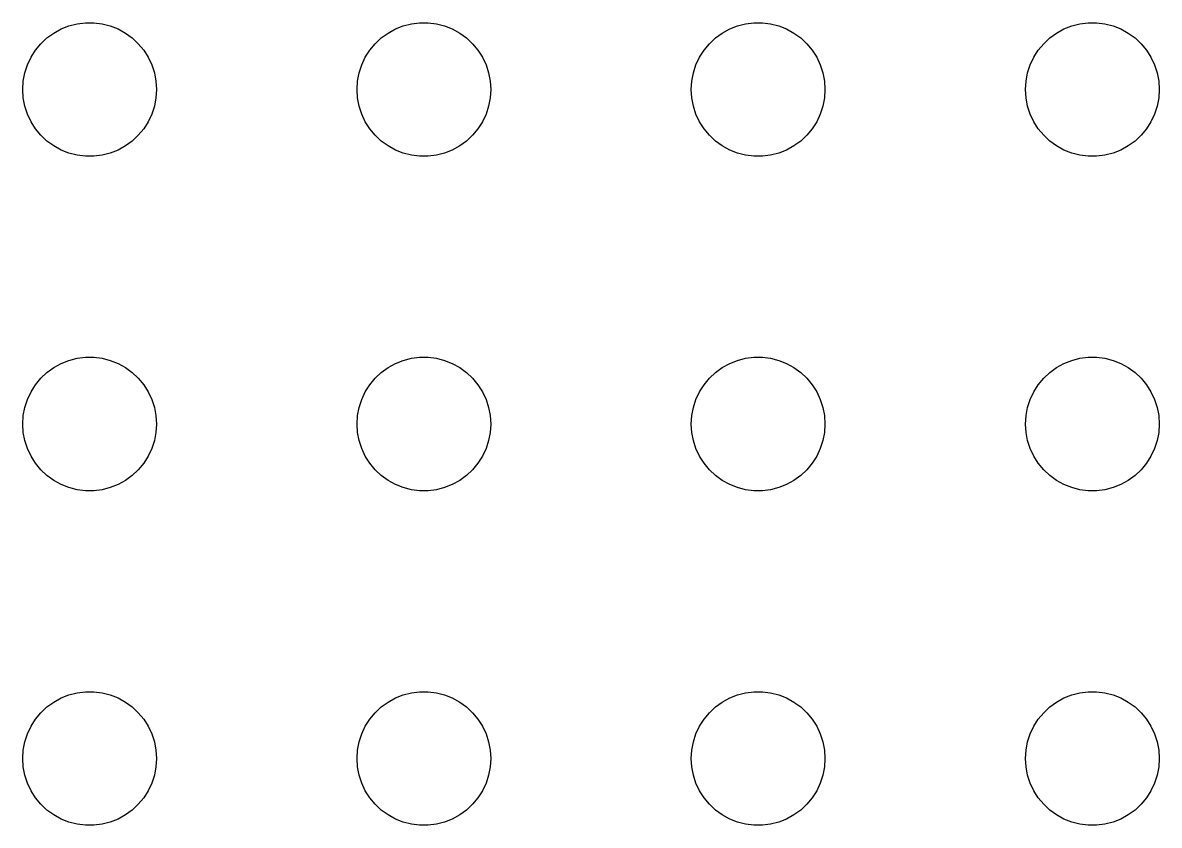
# Model space of a CAD drawing. Header units: metres. Extents: x -187 to 187, y -187 to 187.
# Drawn here: x 42 to 93, y -93 to -57 of the extents above; entities that cross this region are included whole.
import ezdxf

# ---------------------------------------------------------------- set-up
doc = ezdxf.new("R2010")
doc.units = ezdxf.units.M

msp = doc.modelspace()

# ---------------------------------------------------------------- linework, layer by layer
for p, q in [((44.0729, -57.1468), (44.4379, -57.0531)), ((44.4379, -57.0531), (44.8116, -57.0059)), ((44.8116, -57.0059), (45.1884, -57.0059)), ((45.1884, -57.0059), (45.5621, -57.0531)), ((45.5621, -57.0531), (45.927, -57.1468)), ((59.0729, -57.1468), (59.4379, -57.0531)), ((59.4379, -57.0531), (59.8116, -57.0059)), ((59.8116, -57.0059), (60.1884, -57.0059)), ((60.1884, -57.0059), (60.5621, -57.0531)), ((60.5621, -57.0531), (60.927, -57.1468)), ((74.073, -57.1468), (74.4379, -57.0531)), ((74.4379, -57.0531), (74.8116, -57.0059)), ((74.8116, -57.0059), (75.1884, -57.0059)), ((75.1884, -57.0059), (75.5621, -57.0531)), ((75.5621, -57.0531), (75.927, -57.1468)), ((89.073, -57.1468), (89.4379, -57.0531)), ((89.4379, -57.0531), (89.8116, -57.0059)), ((89.8116, -57.0059), (90.1884, -57.0059)), ((90.1884, -57.0059), (90.5621, -57.0531)), ((90.5621, -57.0531), (90.927, -57.1468)), ((43.0877, -57.6885), (43.3925, -57.467)), ((43.3925, -57.467), (43.7227, -57.2855)), ((43.7227, -57.2855), (44.0729, -57.1468)), ((45.927, -57.1468), (46.2773, -57.2855)), ((46.2773, -57.2855), (46.6075, -57.467)), ((46.6075, -57.467), (46.9123, -57.6885)), ((58.0877, -57.6885), (58.3925, -57.467)), ((58.3925, -57.467), (58.7227, -57.2855)), ((58.7227, -57.2855), (59.0729, -57.1468)), ((60.927, -57.1468), (61.2773, -57.2855)), ((61.2773, -57.2855), (61.6075, -57.467)), ((61.6075, -57.467), (61.9123, -57.6885)), ((73.0877, -57.6885), (73.3925, -57.467)), ((73.3925, -57.467), (73.7227, -57.2855)), ((73.7227, -57.2855), (74.073, -57.1468)), ((75.927, -57.1468), (76.2773, -57.2855)), ((76.2773, -57.2855), (76.6075, -57.467)), ((76.6075, -57.467), (76.9123, -57.6885)), ((88.0877, -57.6885), (88.3925, -57.467)), ((88.3925, -57.467), (88.7227, -57.2855)), ((88.7227, -57.2855), (89.073, -57.1468)), ((90.927, -57.1468), (91.2773, -57.2855)), ((91.2773, -57.2855), (91.6075, -57.467)), ((91.6075, -57.467), (91.9123, -57.6885)), ((42.5729, -58.2366), (42.8131, -57.9464)), ((42.8131, -57.9464), (43.0877, -57.6885)), ((46.9123, -57.6885), (47.1869, -57.9464)), ((47.1869, -57.9464), (47.427, -58.2366)), ((57.5729, -58.2366), (57.8131, -57.9464)), ((57.8131, -57.9464), (58.0877, -57.6885)), ((61.9123, -57.6885), (62.1869, -57.9464)), ((62.1869, -57.9464), (62.427, -58.2366)), ((72.573, -58.2366), (72.8131, -57.9464)), ((72.8131, -57.9464), (73.0877, -57.6885)), ((76.9123, -57.6885), (77.1869, -57.9464)), ((77.1869, -57.9464), (77.427, -58.2366)), ((87.573, -58.2366), (87.8131, -57.9464)), ((87.8131, -57.9464), (88.0877, -57.6885)), ((91.9123, -57.6885), (92.1869, -57.9464)), ((92.1869, -57.9464), (92.427, -58.2366)), ((42.2107, -58.8956), (42.3711, -58.5547)), ((42.3711, -58.5547), (42.5729, -58.2366)), ((47.427, -58.2366), (47.6289, -58.5547)), ((47.6289, -58.5547), (47.7893, -58.8956)), ((57.2107, -58.8956), (57.3711, -58.5547)), ((57.3711, -58.5547), (57.5729, -58.2366)), ((62.427, -58.2366), (62.6289, -58.5547)), ((62.6289, -58.5547), (62.7893, -58.8956)), ((72.2107, -58.8956), (72.3711, -58.5547)), ((72.3711, -58.5547), (72.573, -58.2366)), ((77.427, -58.2366), (77.6289, -58.5547)), ((77.6289, -58.5547), (77.7893, -58.8956)), ((87.2107, -58.8956), (87.3711, -58.5547)), ((87.3711, -58.5547), (87.573, -58.2366)), ((92.427, -58.2366), (92.6289, -58.5547)), ((92.6289, -58.5547), (92.7893, -58.8956)), ((42.0942, -59.2539), (42.2107, -58.8956)), ((47.7893, -58.8956), (47.9057, -59.2539)), ((57.0942, -59.2539), (57.2107, -58.8956)), ((62.7893, -58.8956), (62.9057, -59.2539)), ((72.0943, -59.2539), (72.2107, -58.8956)), ((77.7893, -58.8956), (77.9057, -59.2539)), ((87.0943, -59.2539), (87.2107, -58.8956)), ((92.7893, -58.8956), (92.9057, -59.2539)), ((42, -60), (42.0237, -59.624)), ((42.0237, -59.624), (42.0942, -59.2539)), ((47.9057, -59.2539), (47.9763, -59.624)), ((47.9763, -59.624), (48, -60)), ((57, -60), (57.0237, -59.624)), ((57.0237, -59.624), (57.0942, -59.2539)), ((62.9057, -59.2539), (62.9763, -59.624)), ((62.9763, -59.624), (63, -60)), ((72, -60), (72.0237, -59.624)), ((72.0237, -59.624), (72.0943, -59.2539)), ((77.9057, -59.2539), (77.9763, -59.624)), ((77.9763, -59.624), (78, -60)), ((87, -60), (87.0237, -59.624)), ((87.0237, -59.624), (87.0943, -59.2539)), ((92.9057, -59.2539), (92.9763, -59.624)), ((92.9763, -59.624), (93, -60)), ((42.0237, -60.376), (42, -60)), ((48, -60), (47.9763, -60.376)), ((57.0237, -60.376), (57, -60)), ((63, -60), (62.9763, -60.376)), ((72.0237, -60.376), (72, -60)), ((78, -60), (77.9763, -60.376)), ((87.0237, -60.376), (87, -60)), ((93, -60), (92.9763, -60.376)), ((42.0942, -60.7461), (42.0237, -60.376)), ((47.9763, -60.376), (47.9057, -60.7461)), ((57.0942, -60.7461), (57.0237, -60.376)), ((62.9763, -60.376), (62.9057, -60.7461)), ((72.0943, -60.7461), (72.0237, -60.376)), ((77.9763, -60.376), (77.9057, -60.7461)), ((87.0943, -60.7461), (87.0237, -60.376)), ((92.9763, -60.376), (92.9057, -60.7461)), ((42.2107, -61.1044), (42.0942, -60.7461)), ((42.3711, -61.4453), (42.2107, -61.1044)), ((47.7893, -61.1044), (47.6289, -61.4453)), ((47.9057, -60.7461), (47.7893, -61.1044)), ((57.2107, -61.1044), (57.0942, -60.7461)), ((57.3711, -61.4453), (57.2107, -61.1044)), ((62.7893, -61.1044), (62.6289, -61.4453)), ((62.9057, -60.7461), (62.7893, -61.1044)), ((72.2107, -61.1044), (72.0943, -60.7461)), ((72.3711, -61.4453), (72.2107, -61.1044)), ((77.7893, -61.1044), (77.6289, -61.4453)), ((77.9057, -60.7461), (77.7893, -61.1044)), ((87.2107, -61.1044), (87.0943, -60.7461)), ((87.3711, -61.4453), (87.2107, -61.1044)), ((92.7893, -61.1044), (92.6289, -61.4453)), ((92.9057, -60.7461), (92.7893, -61.1044)), ((42.5729, -61.7634), (42.3711, -61.4453)), ((47.6289, -61.4453), (47.427, -61.7634)), ((57.5729, -61.7634), (57.3711, -61.4453)), ((62.6289, -61.4453), (62.427, -61.7634)), ((72.573, -61.7634), (72.3711, -61.4453)), ((77.6289, -61.4453), (77.427, -61.7634)), ((87.573, -61.7634), (87.3711, -61.4453)), ((92.6289, -61.4453), (92.427, -61.7634)), ((42.8131, -62.0536), (42.5729, -61.7634)), ((43.0877, -62.3115), (42.8131, -62.0536)), ((47.1869, -62.0536), (46.9123, -62.3115)), ((47.427, -61.7634), (47.1869, -62.0536)), ((57.8131, -62.0536), (57.5729, -61.7634)), ((58.0877, -62.3115), (57.8131, -62.0536)), ((62.1869, -62.0536), (61.9123, -62.3115)), ((62.427, -61.7634), (62.1869, -62.0536)), ((72.8131, -62.0536), (72.573, -61.7634)), ((73.0877, -62.3115), (72.8131, -62.0536)), ((77.1869, -62.0536), (76.9123, -62.3115)), ((77.427, -61.7634), (77.1869, -62.0536)), ((87.8131, -62.0536), (87.573, -61.7634)), ((88.0877, -62.3115), (87.8131, -62.0536)), ((92.1869, -62.0536), (91.9123, -62.3115)), ((92.427, -61.7634), (92.1869, -62.0536)), ((43.3925, -62.533), (43.0877, -62.3115)), ((43.7227, -62.7145), (43.3925, -62.533)), ((44.0729, -62.8532), (43.7227, -62.7145)), ((46.2773, -62.7145), (45.927, -62.8532)), ((46.6075, -62.533), (46.2773, -62.7145)), ((46.9123, -62.3115), (46.6075, -62.533)), ((58.3925, -62.533), (58.0877, -62.3115)), ((58.7227, -62.7145), (58.3925, -62.533)), ((59.0729, -62.8532), (58.7227, -62.7145)), ((61.2773, -62.7145), (60.927, -62.8532)), ((61.6075, -62.533), (61.2773, -62.7145)), ((61.9123, -62.3115), (61.6075, -62.533)), ((73.3925, -62.533), (73.0877, -62.3115)), ((73.7227, -62.7145), (73.3925, -62.533)), ((74.073, -62.8532), (73.7227, -62.7145)), ((76.2773, -62.7145), (75.927, -62.8532)), ((76.6075, -62.533), (76.2773, -62.7145)), ((76.9123, -62.3115), (76.6075, -62.533)), ((88.3925, -62.533), (88.0877, -62.3115)), ((88.7227, -62.7145), (88.3925, -62.533)), ((89.073, -62.8532), (88.7227, -62.7145)), ((91.2773, -62.7145), (90.927, -62.8532)), ((91.6075, -62.533), (91.2773, -62.7145)), ((91.9123, -62.3115), (91.6075, -62.533)), ((44.4379, -62.9469), (44.0729, -62.8532)), ((44.8116, -62.9941), (44.4379, -62.9469)), ((45.1884, -62.9941), (44.8116, -62.9941)), ((45.5621, -62.9469), (45.1884, -62.9941)), ((45.927, -62.8532), (45.5621, -62.9469)), ((59.4379, -62.9469), (59.0729, -62.8532)), ((59.8116, -62.9941), (59.4379, -62.9469)), ((60.1884, -62.9941), (59.8116, -62.9941)), ((60.5621, -62.9469), (60.1884, -62.9941)), ((60.927, -62.8532), (60.5621, -62.9469)), ((74.4379, -62.9469), (74.073, -62.8532)), ((74.8116, -62.9941), (74.4379, -62.9469)), ((75.1884, -62.9941), (74.8116, -62.9941)), ((75.5621, -62.9469), (75.1884, -62.9941)), ((75.927, -62.8532), (75.5621, -62.9469)), ((89.4379, -62.9469), (89.073, -62.8532)), ((89.8116, -62.9941), (89.4379, -62.9469)), ((90.1884, -62.9941), (89.8116, -62.9941)), ((90.5621, -62.9469), (90.1884, -62.9941)), ((90.927, -62.8532), (90.5621, -62.9469)), ((43.3925, -72.467), (43.7227, -72.2855)), ((43.7227, -72.2855), (44.0729, -72.1468)), ((44.0729, -72.1468), (44.4379, -72.0531)), ((44.4379, -72.0531), (44.8116, -72.0059)), ((44.8116, -72.0059), (45.1884, -72.0059)), ((45.1884, -72.0059), (45.5621, -72.0531)), ((45.5621, -72.0531), (45.927, -72.1468)), ((45.927, -72.1468), (46.2773, -72.2855)), ((46.2773, -72.2855), (46.6075, -72.467)), ((58.3925, -72.467), (58.7227, -72.2855)), ((58.7227, -72.2855), (59.0729, -72.1468)), ((59.0729, -72.1468), (59.4379, -72.0531)), ((59.4379, -72.0531), (59.8116, -72.0059)), ((59.8116, -72.0059), (60.1884, -72.0059)), ((60.1884, -72.0059), (60.5621, -72.0531)), ((60.5621, -72.0531), (60.927, -72.1468)), ((60.927, -72.1468), (61.2773, -72.2855)), ((61.2773, -72.2855), (61.6075, -72.467)), ((73.3925, -72.467), (73.7227, -72.2855)), ((73.7227, -72.2855), (74.073, -72.1468)), ((74.073, -72.1468), (74.4379, -72.0531)), ((74.4379, -72.0531), (74.8116, -72.0059)), ((74.8116, -72.0059), (75.1884, -72.0059)), ((75.1884, -72.0059), (75.5621, -72.0531)), ((75.5621, -72.0531), (75.927, -72.1468)), ((75.927, -72.1468), (76.2773, -72.2855)), ((76.2773, -72.2855), (76.6075, -72.467)), ((88.3925, -72.467), (88.7227, -72.2855)), ((88.7227, -72.2855), (89.073, -72.1468)), ((89.073, -72.1468), (89.4379, -72.0531)), ((89.4379, -72.0531), (89.8116, -72.0059)), ((89.8116, -72.0059), (90.1884, -72.0059)), ((90.1884, -72.0059), (90.5621, -72.0531)), ((90.5621, -72.0531), (90.927, -72.1468)), ((90.927, -72.1468), (91.2773, -72.2855)), ((91.2773, -72.2855), (91.6075, -72.467)), ((42.8131, -72.9464), (43.0877, -72.6885)), ((43.0877, -72.6885), (43.3925, -72.467)), ((46.6075, -72.467), (46.9123, -72.6885)), ((46.9123, -72.6885), (47.1869, -72.9464)), ((57.8131, -72.9464), (58.0877, -72.6885)), ((58.0877, -72.6885), (58.3925, -72.467)), ((61.6075, -72.467), (61.9123, -72.6885)), ((61.9123, -72.6885), (62.1869, -72.9464)), ((72.8131, -72.9464), (73.0877, -72.6885)), ((73.0877, -72.6885), (73.3925, -72.467)), ((76.6075, -72.467), (76.9123, -72.6885)), ((76.9123, -72.6885), (77.1869, -72.9464)), ((87.8131, -72.9464), (88.0877, -72.6885)), ((88.0877, -72.6885), (88.3925, -72.467)), ((91.6075, -72.467), (91.9123, -72.6885)), ((91.9123, -72.6885), (92.1869, -72.9464)), ((42.3711, -73.5547), (42.5729, -73.2366)), ((42.5729, -73.2366), (42.8131, -72.9464)), ((47.1869, -72.9464), (47.427, -73.2366)), ((47.427, -73.2366), (47.6289, -73.5547)), ((57.3711, -73.5547), (57.5729, -73.2366)), ((57.5729, -73.2366), (57.8131, -72.9464)), ((62.1869, -72.9464), (62.427, -73.2366)), ((62.427, -73.2366), (62.6289, -73.5547)), ((72.3711, -73.5547), (72.573, -73.2366)), ((72.573, -73.2366), (72.8131, -72.9464)), ((77.1869, -72.9464), (77.427, -73.2366)), ((77.427, -73.2366), (77.6289, -73.5547)), ((87.3711, -73.5547), (87.573, -73.2366)), ((87.573, -73.2366), (87.8131, -72.9464)), ((92.1869, -72.9464), (92.427, -73.2366)), ((92.427, -73.2366), (92.6289, -73.5547)), ((42.0942, -74.2539), (42.2107, -73.8956)), ((42.2107, -73.8956), (42.3711, -73.5547)), ((47.6289, -73.5547), (47.7893, -73.8956)), ((47.7893, -73.8956), (47.9057, -74.2539)), ((57.0942, -74.2539), (57.2107, -73.8956)), ((57.2107, -73.8956), (57.3711, -73.5547)), ((62.6289, -73.5547), (62.7893, -73.8956)), ((62.7893, -73.8956), (62.9057, -74.2539)), ((72.0943, -74.2539), (72.2107, -73.8956)), ((72.2107, -73.8956), (72.3711, -73.5547)), ((77.6289, -73.5547), (77.7893, -73.8956)), ((77.7893, -73.8956), (77.9057, -74.2539)), ((87.0943, -74.2539), (87.2107, -73.8956)), ((87.2107, -73.8956), (87.3711, -73.5547)), ((92.6289, -73.5547), (92.7893, -73.8956)), ((92.7893, -73.8956), (92.9057, -74.2539)), ((42.0237, -74.624), (42.0942, -74.2539)), ((47.9057, -74.2539), (47.9763, -74.624)), ((57.0237, -74.624), (57.0942, -74.2539)), ((62.9057, -74.2539), (62.9763, -74.624)), ((72.0237, -74.624), (72.0943, -74.2539)), ((77.9057, -74.2539), (77.9763, -74.624)), ((87.0237, -74.624), (87.0943, -74.2539)), ((92.9057, -74.2539), (92.9763, -74.624)), ((42, -75), (42.0237, -74.624)), ((47.9763, -74.624), (48, -75)), ((57, -75), (57.0237, -74.624)), ((62.9763, -74.624), (63, -75)), ((72, -75), (72.0237, -74.624)), ((77.9763, -74.624), (78, -75)), ((87, -75), (87.0237, -74.624)), ((92.9763, -74.624), (93, -75)), ((42.0237, -75.376), (42, -75)), ((42.0942, -75.7461), (42.0237, -75.376)), ((47.9763, -75.376), (47.9057, -75.7461)), ((48, -75), (47.9763, -75.376)), ((57.0237, -75.376), (57, -75)), ((57.0942, -75.7461), (57.0237, -75.376)), ((62.9763, -75.376), (62.9057, -75.7461)), ((63, -75), (62.9763, -75.376)), ((72.0237, -75.376), (72, -75)), ((72.0943, -75.7461), (72.0237, -75.376)), ((77.9763, -75.376), (77.9057, -75.7461)), ((78, -75), (77.9763, -75.376)), ((87.0237, -75.376), (87, -75)), ((87.0943, -75.7461), (87.0237, -75.376)), ((92.9763, -75.376), (92.9057, -75.7461)), ((93, -75), (92.9763, -75.376)), ((42.2107, -76.1044), (42.0942, -75.7461)), ((47.9057, -75.7461), (47.7893, -76.1044)), ((57.2107, -76.1044), (57.0942, -75.7461)), ((62.9057, -75.7461), (62.7893, -76.1044)), ((72.2107, -76.1044), (72.0943, -75.7461)), ((77.9057, -75.7461), (77.7893, -76.1044)), ((87.2107, -76.1044), (87.0943, -75.7461)), ((92.9057, -75.7461), (92.7893, -76.1044)), ((42.3711, -76.4453), (42.2107, -76.1044)), ((42.5729, -76.7634), (42.3711, -76.4453)), ((47.6289, -76.4453), (47.427, -76.7634)), ((47.7893, -76.1044), (47.6289, -76.4453)), ((57.3711, -76.4453), (57.2107, -76.1044)), ((57.5729, -76.7634), (57.3711, -76.4453)), ((62.6289, -76.4453), (62.427, -76.7634)), ((62.7893, -76.1044), (62.6289, -76.4453)), ((72.3711, -76.4453), (72.2107, -76.1044)), ((72.573, -76.7634), (72.3711, -76.4453)), ((77.6289, -76.4453), (77.427, -76.7634)), ((77.7893, -76.1044), (77.6289, -76.4453)), ((87.3711, -76.4453), (87.2107, -76.1044)), ((87.573, -76.7634), (87.3711, -76.4453)), ((92.6289, -76.4453), (92.427, -76.7634)), ((92.7893, -76.1044), (92.6289, -76.4453)), ((42.8131, -77.0536), (42.5729, -76.7634)), ((47.427, -76.7634), (47.1869, -77.0536)), ((57.8131, -77.0536), (57.5729, -76.7634)), ((62.427, -76.7634), (62.1869, -77.0536)), ((72.8131, -77.0536), (72.573, -76.7634)), ((77.427, -76.7634), (77.1869, -77.0536)), ((87.8131, -77.0536), (87.573, -76.7634)), ((92.427, -76.7634), (92.1869, -77.0536)), ((43.0877, -77.3115), (42.8131, -77.0536)), ((43.3925, -77.533), (43.0877, -77.3115)), ((46.9123, -77.3115), (46.6075, -77.533)), ((47.1869, -77.0536), (46.9123, -77.3115)), ((58.0877, -77.3115), (57.8131, -77.0536)), ((58.3925, -77.533), (58.0877, -77.3115)), ((61.9123, -77.3115), (61.6075, -77.533)), ((62.1869, -77.0536), (61.9123, -77.3115)), ((73.0877, -77.3115), (72.8131, -77.0536)), ((73.3925, -77.533), (73.0877, -77.3115)), ((76.9123, -77.3115), (76.6075, -77.533)), ((77.1869, -77.0536), (76.9123, -77.3115)), ((88.0877, -77.3115), (87.8131, -77.0536)), ((88.3925, -77.533), (88.0877, -77.3115)), ((91.9123, -77.3115), (91.6075, -77.533)), ((92.1869, -77.0536), (91.9123, -77.3115)), ((43.7227, -77.7145), (43.3925, -77.533)), ((44.0729, -77.8532), (43.7227, -77.7145)), ((44.4379, -77.9469), (44.0729, -77.8532)), ((44.8116, -77.9941), (44.4379, -77.9469)), ((45.1884, -77.9941), (44.8116, -77.9941)), ((45.5621, -77.9469), (45.1884, -77.9941)), ((45.927, -77.8532), (45.5621, -77.9469)), ((46.2773, -77.7145), (45.927, -77.8532)), ((46.6075, -77.533), (46.2773, -77.7145)), ((58.7227, -77.7145), (58.3925, -77.533)), ((59.0729, -77.8532), (58.7227, -77.7145)), ((59.4379, -77.9469), (59.0729, -77.8532)), ((59.8116, -77.9941), (59.4379, -77.9469)), ((60.1884, -77.9941), (59.8116, -77.9941)), ((60.5621, -77.9469), (60.1884, -77.9941)), ((60.927, -77.8532), (60.5621, -77.9469)), ((61.2773, -77.7145), (60.927, -77.8532)), ((61.6075, -77.533), (61.2773, -77.7145)), ((73.7227, -77.7145), (73.3925, -77.533)), ((74.073, -77.8532), (73.7227, -77.7145)), ((74.4379, -77.9469), (74.073, -77.8532)), ((74.8116, -77.9941), (74.4379, -77.9469)), ((75.1884, -77.9941), (74.8116, -77.9941)), ((75.5621, -77.9469), (75.1884, -77.9941)), ((75.927, -77.8532), (75.5621, -77.9469)), ((76.2773, -77.7145), (75.927, -77.8532)), ((76.6075, -77.533), (76.2773, -77.7145)), ((88.7227, -77.7145), (88.3925, -77.533)), ((89.073, -77.8532), (88.7227, -77.7145)), ((89.4379, -77.9469), (89.073, -77.8532)), ((89.8116, -77.9941), (89.4379, -77.9469)), ((90.1884, -77.9941), (89.8116, -77.9941)), ((90.5621, -77.9469), (90.1884, -77.9941)), ((90.927, -77.8532), (90.5621, -77.9469)), ((91.2773, -77.7145), (90.927, -77.8532)), ((91.6075, -77.533), (91.2773, -77.7145)), ((43.7227, -87.2855), (44.0729, -87.1468)), ((44.0729, -87.1468), (44.4379, -87.0531)), ((44.4379, -87.0531), (44.8116, -87.0059)), ((44.8116, -87.0059), (45.1884, -87.0059)), ((45.1884, -87.0059), (45.5621, -87.0531)), ((45.5621, -87.0531), (45.927, -87.1468)), ((45.927, -87.1468), (46.2773, -87.2855)), ((58.7227, -87.2855), (59.0729, -87.1468)), ((59.0729, -87.1468), (59.4379, -87.0531)), ((59.4379, -87.0531), (59.8116, -87.0059)), ((59.8116, -87.0059), (60.1884, -87.0059)), ((60.1884, -87.0059), (60.5621, -87.0531)), ((60.5621, -87.0531), (60.927, -87.1468)), ((60.927, -87.1468), (61.2773, -87.2855)), ((73.7227, -87.2855), (74.073, -87.1468)), ((74.073, -87.1468), (74.4379, -87.0531)), ((74.4379, -87.0531), (74.8116, -87.0059)), ((74.8116, -87.0059), (75.1884, -87.0059)), ((75.1884, -87.0059), (75.5621, -87.0531)), ((75.5621, -87.0531), (75.927, -87.1468)), ((75.927, -87.1468), (76.2773, -87.2855)), ((88.7227, -87.2855), (89.073, -87.1468)), ((89.073, -87.1468), (89.4379, -87.0531)), ((89.4379, -87.0531), (89.8116, -87.0059)), ((89.8116, -87.0059), (90.1884, -87.0059)), ((90.1884, -87.0059), (90.5621, -87.0531)), ((90.5621, -87.0531), (90.927, -87.1468)), ((90.927, -87.1468), (91.2773, -87.2855)), ((42.8131, -87.9464), (43.0877, -87.6885)), ((43.0877, -87.6885), (43.3925, -87.467)), ((43.3925, -87.467), (43.7227, -87.2855)), ((46.2773, -87.2855), (46.6075, -87.467)), ((46.6075, -87.467), (46.9123, -87.6885)), ((46.9123, -87.6885), (47.1869, -87.9464)), ((57.8131, -87.9464), (58.0877, -87.6885)), ((58.0877, -87.6885), (58.3925, -87.467)), ((58.3925, -87.467), (58.7227, -87.2855)), ((61.2773, -87.2855), (61.6075, -87.467)), ((61.6075, -87.467), (61.9123, -87.6885)), ((61.9123, -87.6885), (62.1869, -87.9464)), ((72.8131, -87.9464), (73.0877, -87.6885)), ((73.0877, -87.6885), (73.3925, -87.467)), ((73.3925, -87.467), (73.7227, -87.2855)), ((76.2773, -87.2855), (76.6075, -87.467)), ((76.6075, -87.467), (76.9123, -87.6885)), ((76.9123, -87.6885), (77.1869, -87.9464)), ((87.8131, -87.9464), (88.0877, -87.6885)), ((88.0877, -87.6885), (88.3925, -87.467)), ((88.3925, -87.467), (88.7227, -87.2855)), ((91.2773, -87.2855), (91.6075, -87.467)), ((91.6075, -87.467), (91.9123, -87.6885)), ((91.9123, -87.6885), (92.1869, -87.9464)), ((42.5729, -88.2366), (42.8131, -87.9464)), ((47.1869, -87.9464), (47.427, -88.2366)), ((57.5729, -88.2366), (57.8131, -87.9464)), ((62.1869, -87.9464), (62.427, -88.2366)), ((72.573, -88.2366), (72.8131, -87.9464)), ((77.1869, -87.9464), (77.427, -88.2366)), ((87.573, -88.2366), (87.8131, -87.9464)), ((92.1869, -87.9464), (92.427, -88.2366)), ((42.2107, -88.8956), (42.3711, -88.5547)), ((42.3711, -88.5547), (42.5729, -88.2366)), ((47.427, -88.2366), (47.6289, -88.5547)), ((47.6289, -88.5547), (47.7893, -88.8956)), ((57.2107, -88.8956), (57.3711, -88.5547)), ((57.3711, -88.5547), (57.5729, -88.2366)), ((62.427, -88.2366), (62.6289, -88.5547)), ((62.6289, -88.5547), (62.7893, -88.8956)), ((72.2107, -88.8956), (72.3711, -88.5547)), ((72.3711, -88.5547), (72.573, -88.2366)), ((77.427, -88.2366), (77.6289, -88.5547)), ((77.6289, -88.5547), (77.7893, -88.8956)), ((87.2107, -88.8956), (87.3711, -88.5547)), ((87.3711, -88.5547), (87.573, -88.2366)), ((92.427, -88.2366), (92.6289, -88.5547)), ((92.6289, -88.5547), (92.7893, -88.8956)), ((42.0942, -89.2539), (42.2107, -88.8956)), ((47.7893, -88.8956), (47.9057, -89.2539)), ((57.0942, -89.2539), (57.2107, -88.8956)), ((62.7893, -88.8956), (62.9057, -89.2539)), ((72.0943, -89.2539), (72.2107, -88.8956)), ((77.7893, -88.8956), (77.9057, -89.2539)), ((87.0943, -89.2539), (87.2107, -88.8956)), ((92.7893, -88.8956), (92.9057, -89.2539)), ((42, -90), (42.0237, -89.624)), ((42.0237, -89.624), (42.0942, -89.2539)), ((47.9057, -89.2539), (47.9763, -89.624)), ((47.9763, -89.624), (48, -90)), ((57, -90), (57.0237, -89.624)), ((57.0237, -89.624), (57.0942, -89.2539)), ((62.9057, -89.2539), (62.9763, -89.624)), ((62.9763, -89.624), (63, -90)), ((72, -90), (72.0237, -89.624)), ((72.0237, -89.624), (72.0943, -89.2539)), ((77.9057, -89.2539), (77.9763, -89.624)), ((77.9763, -89.624), (78, -90)), ((87, -90), (87.0237, -89.624)), ((87.0237, -89.624), (87.0943, -89.2539)), ((92.9057, -89.2539), (92.9763, -89.624)), ((92.9763, -89.624), (93, -90)), ((42.0237, -90.376), (42, -90)), ((48, -90), (47.9763, -90.376)), ((57.0237, -90.376), (57, -90)), ((63, -90), (62.9763, -90.376)), ((72.0237, -90.376), (72, -90)), ((78, -90), (77.9763, -90.376)), ((87.0237, -90.376), (87, -90)), ((93, -90), (92.9763, -90.376)), ((42.0942, -90.7461), (42.0237, -90.376)), ((42.2107, -91.1044), (42.0942, -90.7461)), ((47.9057, -90.7461), (47.7893, -91.1044)), ((47.9763, -90.376), (47.9057, -90.7461)), ((57.0942, -90.7461), (57.0237, -90.376)), ((57.2107, -91.1044), (57.0942, -90.7461)), ((62.9057, -90.7461), (62.7893, -91.1044)), ((62.9763, -90.376), (62.9057, -90.7461)), ((72.0943, -90.7461), (72.0237, -90.376)), ((72.2107, -91.1044), (72.0943, -90.7461)), ((77.9057, -90.7461), (77.7893, -91.1044)), ((77.9763, -90.376), (77.9057, -90.7461)), ((87.0943, -90.7461), (87.0237, -90.376)), ((87.2107, -91.1044), (87.0943, -90.7461)), ((92.9057, -90.7461), (92.7893, -91.1044)), ((92.9763, -90.376), (92.9057, -90.7461)), ((42.3711, -91.4453), (42.2107, -91.1044)), ((47.7893, -91.1044), (47.6289, -91.4453)), ((57.3711, -91.4453), (57.2107, -91.1044)), ((62.7893, -91.1044), (62.6289, -91.4453)), ((72.3711, -91.4453), (72.2107, -91.1044)), ((77.7893, -91.1044), (77.6289, -91.4453)), ((87.3711, -91.4453), (87.2107, -91.1044)), ((92.7893, -91.1044), (92.6289, -91.4453)), ((42.5729, -91.7634), (42.3711, -91.4453)), ((42.8131, -92.0536), (42.5729, -91.7634)), ((47.427, -91.7634), (47.1869, -92.0536)), ((47.6289, -91.4453), (47.427, -91.7634)), ((57.5729, -91.7634), (57.3711, -91.4453)), ((57.8131, -92.0536), (57.5729, -91.7634)), ((62.427, -91.7634), (62.1869, -92.0536)), ((62.6289, -91.4453), (62.427, -91.7634)), ((72.573, -91.7634), (72.3711, -91.4453)), ((72.8131, -92.0536), (72.573, -91.7634)), ((77.427, -91.7634), (77.1869, -92.0536)), ((77.6289, -91.4453), (77.427, -91.7634)), ((87.573, -91.7634), (87.3711, -91.4453)), ((87.8131, -92.0536), (87.573, -91.7634)), ((92.427, -91.7634), (92.1869, -92.0536)), ((92.6289, -91.4453), (92.427, -91.7634)), ((43.0877, -92.3115), (42.8131, -92.0536)), ((47.1869, -92.0536), (46.9123, -92.3115)), ((58.0877, -92.3115), (57.8131, -92.0536)), ((62.1869, -92.0536), (61.9123, -92.3115)), ((73.0877, -92.3115), (72.8131, -92.0536)), ((77.1869, -92.0536), (76.9123, -92.3115)), ((88.0877, -92.3115), (87.8131, -92.0536)), ((92.1869, -92.0536), (91.9123, -92.3115)), ((43.3925, -92.533), (43.0877, -92.3115)), ((43.7227, -92.7145), (43.3925, -92.533)), ((44.0729, -92.8532), (43.7227, -92.7145)), ((46.2773, -92.7145), (45.927, -92.8532)), ((46.6075, -92.533), (46.2773, -92.7145)), ((46.9123, -92.3115), (46.6075, -92.533)), ((58.3925, -92.533), (58.0877, -92.3115)), ((58.7227, -92.7145), (58.3925, -92.533)), ((59.0729, -92.8532), (58.7227, -92.7145)), ((61.2773, -92.7145), (60.927, -92.8532)), ((61.6075, -92.533), (61.2773, -92.7145)), ((61.9123, -92.3115), (61.6075, -92.533)), ((73.3925, -92.533), (73.0877, -92.3115)), ((73.7227, -92.7145), (73.3925, -92.533)), ((74.073, -92.8532), (73.7227, -92.7145)), ((76.2773, -92.7145), (75.927, -92.8532)), ((76.6075, -92.533), (76.2773, -92.7145)), ((76.9123, -92.3115), (76.6075, -92.533)), ((88.3925, -92.533), (88.0877, -92.3115)), ((88.7227, -92.7145), (88.3925, -92.533)), ((89.073, -92.8532), (88.7227, -92.7145)), ((91.2773, -92.7145), (90.927, -92.8532)), ((91.6075, -92.533), (91.2773, -92.7145)), ((91.9123, -92.3115), (91.6075, -92.533)), ((44.4379, -92.9469), (44.0729, -92.8532)), ((44.8116, -92.9941), (44.4379, -92.9469)), ((45.1884, -92.9941), (44.8116, -92.9941)), ((45.5621, -92.9469), (45.1884, -92.9941)), ((45.927, -92.8532), (45.5621, -92.9469)), ((59.4379, -92.9469), (59.0729, -92.8532)), ((59.8116, -92.9941), (59.4379, -92.9469)), ((60.1884, -92.9941), (59.8116, -92.9941)), ((60.5621, -92.9469), (60.1884, -92.9941)), ((60.927, -92.8532), (60.5621, -92.9469)), ((74.4379, -92.9469), (74.073, -92.8532)), ((74.8116, -92.9941), (74.4379, -92.9469)), ((75.1884, -92.9941), (74.8116, -92.9941)), ((75.5621, -92.9469), (75.1884, -92.9941)), ((75.927, -92.8532), (75.5621, -92.9469)), ((89.4379, -92.9469), (89.073, -92.8532)), ((89.8116, -92.9941), (89.4379, -92.9469)), ((90.1884, -92.9941), (89.8116, -92.9941)), ((90.5621, -92.9469), (90.1884, -92.9941)), ((90.927, -92.8532), (90.5621, -92.9469))]:
    msp.add_line(p, q)

doc.saveas('drawing.dxf')
